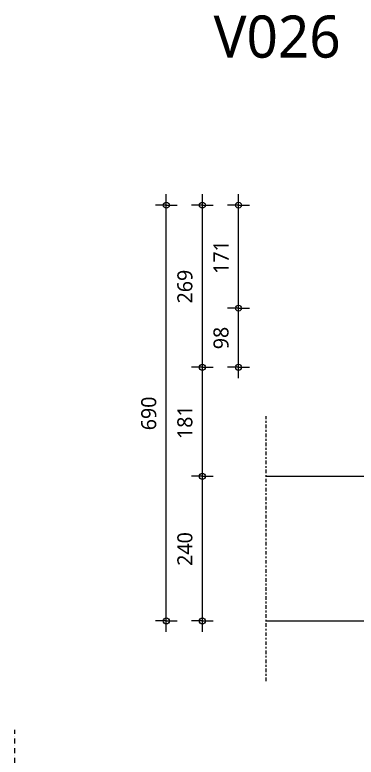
# Model space of a CAD drawing. Header units: millimetres. Extents: x 1789 to 13769, y 2055 to 27197.
# Drawn here: x 9218 to 9784, y 10943 to 12175 of the extents above; entities that cross this region are included whole.
import ezdxf

# ---------------------------------------------------------------- set-up
doc = ezdxf.new("R2010")
doc.units = ezdxf.units.MM
doc.linetypes.add('MV_center', pattern=[15, 6, -3, 3, -3])
doc.linetypes.add('MV_stramien', pattern=[16, 8, -4, 0, -4])
for name, color, linetype, lineweight in [('A-ANNO-DIMS', 211, 'Continuous', 13), ('A-ANNO-DIMS-10', 211, 'Continuous', 13), ('A-DETL', 90, 'Continuous', 13), ('A-DETL-GENF', 92, 'Continuous', 18), ('G-ANNO-TEXT', 231, 'Continuous', 13)]:
    doc.layers.add(name, color=color, linetype=linetype, lineweight=lineweight)
doc.styles.add('Segoe UI_2', font='segoeui.ttf', dxfattribs={"height": 25})
doc.styles.add('Segoe UI_3', font='segoeui.ttf', dxfattribs={"height": 70})
doc.dimstyles.new('2_5_mm_4', dxfattribs={"dimscale": 304.8, "dimtxt": 26.184099, "dimasz": 0.032808, "dimexe": 0.059055, "dimexo": 0.0625, "dimgap": 0.029528, "dimtad": 1, "dimdec": 0, "dimzin": 0, "dimdsep": 46, "dimtxsty": 'Segoe UI_2', "dimblk1": 'DOTBLANK', "dimblk2": 'DOTBLANK', "dimsah": 1, "dimcen": 0.09, "dimdle": 0.059055, "dimazin": 0, "dimtfac": 1, "dimtdec": 4, "dimtix": 1, "dimtmove": 0, "dimatfit": 3, "dimfxl": 0.059055, "dimfxlon": 1, "dimtvp": 1, "dimtfill": 1, "dimtolj": 1, "dimtzin": 0, "dimarcsym": 2})

# ---------------------------------------------------------------- blocks, each defined once
blk = doc.blocks.new('NLRS_00_DI_maskeer - Type 1-4234639-Details Restauratie 1-10')
at = {"layer": 'A-DETL-GENF', "linetype": 'MV_center'}
blk.add_line((340, 0), (-100, 0), dxfattribs=at)
blk = doc.blocks.new('DIMBLOCK366-Details Restauratie 1-10')
at = {"layer": 'A-ANNO-DIMS-10'}
for p, q in [((9528.9, 11409.3), (9510.9, 11409.3)), ((9528.9, 11151.3), (9528.9, 11409.3)), ((9528.9, 11409.3), (9546.9, 11409.3)), ((9528.9, 11169.3), (9510.9, 11169.3)), ((9528.9, 11169.3), (9546.9, 11169.3))]:
    blk.add_line(p, q, dxfattribs=at)
for centre in [(9528.9, 11409.3), (9528.9, 11169.3)]:
    blk.add_circle(centre, 5, dxfattribs=at)
at = {"layer": 'A-ANNO-DIMS-10', "color": 0, "insert": (9487.3, 11260.7), "char_height": 25, "width": 68.555, "attachment_point": 1, "rotation": 90, "line_spacing_factor": 1.142579, "style": 'Segoe UI_2', "bg_fill": 3, "box_fill_scale": 1.25, "bg_fill_color": 9, "bg_fill_true_color": 13158600, "bg_fill_transparency": 0}
blk.add_mtext('240', dxfattribs=at)
blk = doc.blocks.new('_DotBlank')
at = {"color": 0, "linetype": 'ByBlock', "lineweight": -2}
blk.add_line((-0.5, 0), (-1, 0), dxfattribs=at)
blk.add_circle((0, 0), 0.5, dxfattribs=at)
blk = doc.blocks.new('DIMBLOCK367-Details Restauratie 1-10')
at = {"layer": 'A-ANNO-DIMS-10'}
for p, q in [((9528.9, 11590.3), (9510.9, 11590.3)), ((9528.9, 11409.3), (9528.9, 11590.3)), ((9528.9, 11590.3), (9546.9, 11590.3)), ((9528.9, 11409.3), (9510.9, 11409.3)), ((9528.9, 11409.3), (9546.9, 11409.3))]:
    blk.add_line(p, q, dxfattribs=at)
for centre in [(9528.9, 11590.3), (9528.9, 11409.3)]:
    blk.add_circle(centre, 5, dxfattribs=at)
at = {"layer": 'A-ANNO-DIMS-10', "color": 0, "insert": (9487.3, 11471.2), "char_height": 25, "width": 68.555, "attachment_point": 1, "rotation": 90, "line_spacing_factor": 1.142579, "style": 'Segoe UI_2', "bg_fill": 3, "box_fill_scale": 1.25, "bg_fill_color": 9, "bg_fill_true_color": 13158600, "bg_fill_transparency": 0}
blk.add_mtext('181', dxfattribs=at)
blk = doc.blocks.new('DIMBLOCK368-Details Restauratie 1-10')
at = {"layer": 'A-ANNO-DIMS-10'}
for p, q in [((9528.9, 11590.3), (9528.9, 11877.3)), ((9528.9, 11859.3), (9510.9, 11859.3)), ((9528.9, 11859.3), (9546.9, 11859.3)), ((9528.9, 11590.3), (9510.9, 11590.3)), ((9528.9, 11590.3), (9546.9, 11590.3))]:
    blk.add_line(p, q, dxfattribs=at)
for centre in [(9528.9, 11859.3), (9528.9, 11590.3)]:
    blk.add_circle(centre, 5, dxfattribs=at)
at = {"layer": 'A-ANNO-DIMS-10', "color": 0, "insert": (9487.3, 11696.2), "char_height": 25, "width": 68.555, "attachment_point": 1, "rotation": 90, "line_spacing_factor": 1.142579, "style": 'Segoe UI_2', "bg_fill": 3, "box_fill_scale": 1.25, "bg_fill_color": 9, "bg_fill_true_color": 13158600, "bg_fill_transparency": 0}
blk.add_mtext('269', dxfattribs=at)
blk = doc.blocks.new('DIMBLOCK369-Details Restauratie 1-10')
at = {"layer": 'A-ANNO-DIMS-10'}
for p, q in [((9468.9, 11151.3), (9468.9, 11877.3)), ((9468.9, 11859.3), (9450.9, 11859.3)), ((9468.9, 11859.3), (9486.9, 11859.3)), ((9468.9, 11169.3), (9450.9, 11169.3)), ((9468.9, 11169.3), (9486.9, 11169.3))]:
    blk.add_line(p, q, dxfattribs=at)
for centre in [(9468.9, 11859.3), (9468.9, 11169.3)]:
    blk.add_circle(centre, 5, dxfattribs=at)
at = {"layer": 'A-ANNO-DIMS-10', "color": 0, "insert": (9427.3, 11485.7), "char_height": 25, "width": 68.555, "attachment_point": 1, "rotation": 90, "line_spacing_factor": 1.142579, "style": 'Segoe UI_2', "bg_fill": 3, "box_fill_scale": 1.25, "bg_fill_color": 9, "bg_fill_true_color": 13158600, "bg_fill_transparency": 0}
blk.add_mtext('690', dxfattribs=at)
blk = doc.blocks.new('DIMBLOCK378-Details Restauratie 1-10')
at = {"layer": 'A-ANNO-DIMS-10'}
for p, q in [((9588.9, 11688.3), (9570.9, 11688.3)), ((9588.9, 11572.3), (9588.9, 11688.3)), ((9588.9, 11688.3), (9606.9, 11688.3)), ((9588.9, 11590.3), (9570.9, 11590.3)), ((9588.9, 11590.3), (9606.9, 11590.3))]:
    blk.add_line(p, q, dxfattribs=at)
for centre in [(9588.9, 11688.3), (9588.9, 11590.3)]:
    blk.add_circle(centre, 5, dxfattribs=at)
at = {"layer": 'A-ANNO-DIMS-10', "color": 0, "insert": (9547.3, 11620.2), "char_height": 25, "width": 45.703, "attachment_point": 1, "rotation": 90, "line_spacing_factor": 1.142579, "style": 'Segoe UI_2', "bg_fill": 3, "box_fill_scale": 1.25, "bg_fill_color": 9, "bg_fill_true_color": 13158600, "bg_fill_transparency": 0}
blk.add_mtext('98', dxfattribs=at)
blk = doc.blocks.new('DIMBLOCK379-Details Restauratie 1-10')
at = {"layer": 'A-ANNO-DIMS-10'}
for p, q in [((9588.9, 11688.3), (9588.9, 11877.3)), ((9588.9, 11859.3), (9570.9, 11859.3)), ((9588.9, 11859.3), (9606.9, 11859.3)), ((9588.9, 11688.3), (9570.9, 11688.3)), ((9588.9, 11688.3), (9606.9, 11688.3))]:
    blk.add_line(p, q, dxfattribs=at)
for centre in [(9588.9, 11859.3), (9588.9, 11688.3)]:
    blk.add_circle(centre, 5, dxfattribs=at)
at = {"layer": 'A-ANNO-DIMS-10', "color": 0, "insert": (9547.3, 11745.2), "char_height": 25, "width": 68.555, "attachment_point": 1, "rotation": 90, "line_spacing_factor": 1.142579, "style": 'Segoe UI_2', "bg_fill": 3, "box_fill_scale": 1.25, "bg_fill_color": 9, "bg_fill_true_color": 13158600, "bg_fill_transparency": 0}
blk.add_mtext('171', dxfattribs=at)

msp = doc.modelspace()

# ---------------------------------------------------------------- linework, layer by layer
at = {"layer": 'A-DETL', "lineweight": 18}
for p, q in [((9635.1, 11409.3), (10346.8, 11409.3)), ((9635.1, 11169.3), (10346.8, 11169.3))]:
    msp.add_line(p, q, dxfattribs=at)
at = {"layer": 'A-DETL', "linetype": 'MV_stramien', "lineweight": 18}
msp.add_line((9217.5, 9839), (9217.5, 10988.4), dxfattribs=at)

# ---------------------------------------------------------------- block references
at = {"layer": 'A-DETL-GENF', "linetype": 'MV_center', "rotation": 270}
msp.add_blockref('NLRS_00_DI_maskeer - Type 1-4234639-Details Restauratie 1-10', (9635.1, 11409.3), dxfattribs=at)

# ---------------------------------------------------------------- texts
at = {"layer": 'G-ANNO-TEXT', "color": 7, "insert": (9547.5, 12174.1), "char_height": 70, "width": 272.574, "attachment_point": 1, "style": 'Segoe UI_3'}
msp.add_mtext('V026', dxfattribs=at)

# ---------------------------------------------------------------- dimensions: what is measured, and where the dimension line sits
at = {"layer": 'A-ANNO-DIMS'}
dim = msp.add_linear_dim(base=(9528.9, 11409.3), p1=(9546.9, 11169.3), p2=(9546.9, 11409.3), angle=90, dimstyle='2_5_mm_4', override={"dimpost": '<>', "dimfxl": 240}, dxfattribs=at)
dim.commit()
dim.dimension.update_dxf_attribs({"geometry": 'DIMBLOCK366-Details Restauratie 1-10', "text_midpoint": (9507, 11289.3)})

# ---------------------------------------------------------------- next in the draw order: dimensions: what is measured, and where the dimension line sits
dim = msp.add_linear_dim(base=(9528.9, 11590.3), p1=(9546.9, 11409.3), p2=(9546.9, 11590.3), angle=90, dimstyle='2_5_mm_4', override={"dimpost": '<>', "dimfxl": 181}, dxfattribs=at)
dim.commit()
dim.dimension.update_dxf_attribs({"geometry": 'DIMBLOCK367-Details Restauratie 1-10', "text_midpoint": (9506.9, 11499.8)})

# ---------------------------------------------------------------- next in the draw order: dimensions: what is measured, and where the dimension line sits
dim = msp.add_linear_dim(base=(9528.9, 11859.3), p1=(9546.9, 11590.3), p2=(9546.9, 11859.3), angle=90, dimstyle='2_5_mm_4', override={"dimpost": '<>', "dimfxl": 269}, dxfattribs=at)
dim.commit()
dim.dimension.update_dxf_attribs({"geometry": 'DIMBLOCK368-Details Restauratie 1-10', "text_midpoint": (9507, 11724.8)})

# ---------------------------------------------------------------- next in the draw order: dimensions: what is measured, and where the dimension line sits
for base, p1, p2, override, picture, middle in [((9468.9, 11859.3), (9486.9, 11169.3), (9486.9, 11859.3), {"dimpost": '<>', "dimfxl": 690}, 'DIMBLOCK369-Details Restauratie 1-10', (9447, 11514.3)), ((9588.9, 11688.3), (9606.9, 11590.3), (9606.9, 11688.3), {"dimpost": '<>', "dimfxl": 98}, 'DIMBLOCK378-Details Restauratie 1-10', (9567, 11639.3))]:
    dim = msp.add_linear_dim(base=base, p1=p1, p2=p2, angle=90, dimstyle='2_5_mm_4', override=override, dxfattribs=at)
    dim.commit()
    dim.dimension.update_dxf_attribs({"geometry": picture, "text_midpoint": middle})

# ---------------------------------------------------------------- next in the draw order: dimensions: what is measured, and where the dimension line sits
dim = msp.add_linear_dim(base=(9588.9, 11859.3), p1=(9606.9, 11688.3), p2=(9606.9, 11859.3), angle=90, dimstyle='2_5_mm_4', override={"dimpost": '<>', "dimfxl": 171}, dxfattribs=at)
dim.commit()
dim.dimension.update_dxf_attribs({"geometry": 'DIMBLOCK379-Details Restauratie 1-10', "text_midpoint": (9567.1, 11773.8)})

doc.saveas('drawing.dxf')
